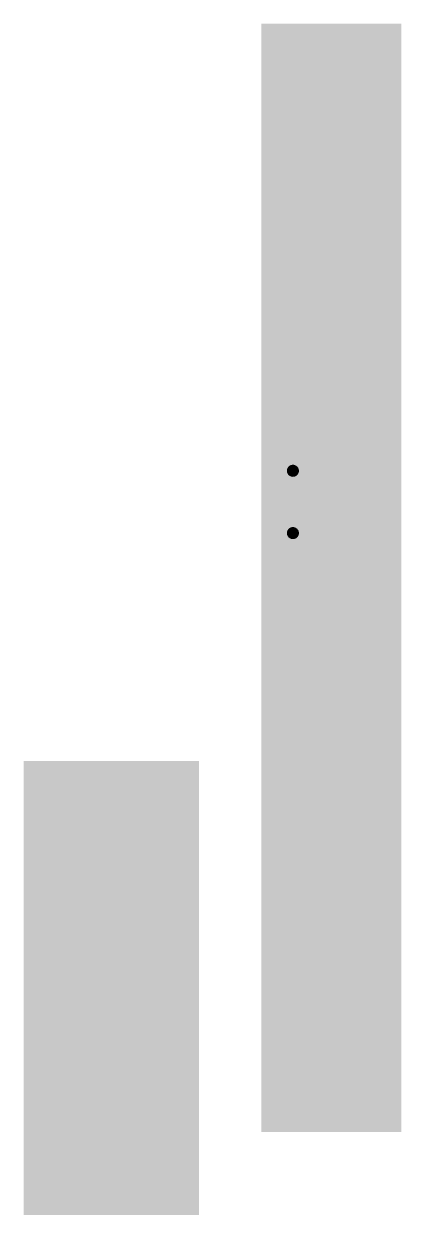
# Model space of a CAD drawing. Header units: millimetres. Extents: x 36 to 39581050, y -68 to 4134463.
# Drawn here: x 476.5 to 579, y -68.1 to 255 of the extents above.
import ezdxf

# ---------------------------------------------------------------- set-up
doc = ezdxf.new("R2010")
doc.units = ezdxf.units.MM
doc.layers.add('勘测定界图_DLWK_图廓__国家2017地形图图廓__LEGEND_MODEL', color=7, linetype='CONTINUOUS', lineweight=0)
doc.layers.add('勘测定界图_DLWK_图廓__国家2017地形图图廓__SURVEY_BOUNDARY_TABLE_MODEL', color=7, linetype='CONTINUOUS', lineweight=0)

msp = doc.modelspace()

# ---------------------------------------------------------------- hatches: boundary and pattern name
at = {"layer": '勘测定界图_DLWK_图廓__国家2017地形图图廓__LEGEND_MODEL'}
for points in [[(541, -45.6), (579, -45.6), (579, 255), (541, 255)], [(549.6, 132.13), (549.49, 132.14), (549.38, 132.15), (549.28, 132.16), (549.17, 132.19), (549.07, 132.22), (548.97, 132.26), (548.88, 132.3), (548.78, 132.35), (548.69, 132.41), (548.6, 132.47), (548.52, 132.54), (548.44, 132.61), (548.37, 132.69), (548.3, 132.77), (548.24, 132.86), (548.18, 132.95), (548.13, 133.05), (548.09, 133.14), (548.05, 133.24), (548.02, 133.34), (547.99, 133.45), (547.98, 133.55), (547.97, 133.66), (547.96, 133.77), (547.97, 133.88), (547.98, 133.99), (547.99, 134.09), (548.02, 134.2), (548.05, 134.3), (548.09, 134.4), (548.13, 134.49), (548.18, 134.59), (548.24, 134.68), (548.3, 134.76), (548.37, 134.85), (548.44, 134.93), (548.52, 135), (548.6, 135.07), (548.69, 135.13), (548.78, 135.19), (548.88, 135.24), (548.97, 135.28), (549.07, 135.32), (549.17, 135.35), (549.28, 135.38), (549.38, 135.39), (549.49, 135.4), (549.6, 135.41), (549.71, 135.4), (549.82, 135.39), (549.92, 135.38), (550.03, 135.35), (550.13, 135.32), (550.23, 135.28), (550.32, 135.24), (550.42, 135.19), (550.51, 135.13), (550.59, 135.07), (550.68, 135), (550.76, 134.93), (550.83, 134.85), (550.9, 134.76), (550.96, 134.68), (551.02, 134.59), (551.07, 134.49), (551.11, 134.4), (551.15, 134.3), (551.18, 134.2), (551.21, 134.09), (551.22, 133.99), (551.23, 133.88), (551.24, 133.77), (551.23, 133.66), (551.22, 133.55), (551.21, 133.45), (551.18, 133.34), (551.15, 133.24), (551.11, 133.14), (551.07, 133.05), (551.02, 132.95), (550.96, 132.86), (550.9, 132.77), (550.83, 132.69), (550.76, 132.61), (550.68, 132.54), (550.59, 132.47), (550.51, 132.41), (550.42, 132.35), (550.32, 132.3), (550.23, 132.26), (550.13, 132.22), (550.03, 132.19), (549.92, 132.16), (549.82, 132.15), (549.71, 132.14), (549.6, 132.13)], [(549.6, 115.23), (549.49, 115.24), (549.38, 115.25), (549.28, 115.26), (549.17, 115.29), (549.07, 115.32), (548.97, 115.36), (548.88, 115.4), (548.78, 115.45), (548.69, 115.51), (548.6, 115.57), (548.52, 115.64), (548.44, 115.71), (548.37, 115.79), (548.3, 115.87), (548.24, 115.96), (548.18, 116.05), (548.13, 116.15), (548.09, 116.24), (548.05, 116.34), (548.02, 116.44), (547.99, 116.55), (547.98, 116.65), (547.97, 116.76), (547.96, 116.87), (547.97, 116.98), (547.98, 117.09), (547.99, 117.19), (548.02, 117.3), (548.05, 117.4), (548.09, 117.5), (548.13, 117.59), (548.18, 117.69), (548.24, 117.78), (548.3, 117.86), (548.37, 117.95), (548.44, 118.03), (548.52, 118.1), (548.6, 118.17), (548.69, 118.23), (548.78, 118.29), (548.88, 118.34), (548.97, 118.38), (549.07, 118.42), (549.17, 118.45), (549.28, 118.48), (549.38, 118.49), (549.49, 118.5), (549.6, 118.51), (549.71, 118.5), (549.82, 118.49), (549.92, 118.48), (550.03, 118.45), (550.13, 118.42), (550.23, 118.38), (550.32, 118.34), (550.42, 118.29), (550.51, 118.23), (550.59, 118.17), (550.68, 118.1), (550.76, 118.03), (550.83, 117.95), (550.9, 117.86), (550.96, 117.78), (551.02, 117.69), (551.07, 117.59), (551.11, 117.5), (551.15, 117.4), (551.18, 117.3), (551.21, 117.19), (551.22, 117.09), (551.23, 116.98), (551.24, 116.87), (551.23, 116.76), (551.22, 116.65), (551.21, 116.55), (551.18, 116.44), (551.15, 116.34), (551.11, 116.24), (551.07, 116.15), (551.02, 116.05), (550.96, 115.96), (550.9, 115.87), (550.83, 115.79), (550.76, 115.71), (550.68, 115.64), (550.59, 115.57), (550.51, 115.51), (550.42, 115.45), (550.32, 115.4), (550.23, 115.36), (550.13, 115.32), (550.03, 115.29), (549.92, 115.26), (549.82, 115.25), (549.71, 115.24), (549.6, 115.23)]]:
    msp.add_hatch(color=256, dxfattribs=at).paths.add_polyline_path(points)
at = {"layer": '勘测定界图_DLWK_图廓__国家2017地形图图廓__SURVEY_BOUNDARY_TABLE_MODEL'}
for points in [[(476.52, 50.67), (524.12, 50.67), (524.12, 55.08), (476.52, 55.08)], [(476.52, -63.73), (524.12, -63.73), (524.12, 50.67), (476.52, 50.67)], [(476.52, -68.12), (524.12, -68.12), (524.12, -63.73), (476.52, -63.73)]]:
    msp.add_hatch(color=256, dxfattribs=at).paths.add_polyline_path(points)

doc.saveas('drawing.dxf')
